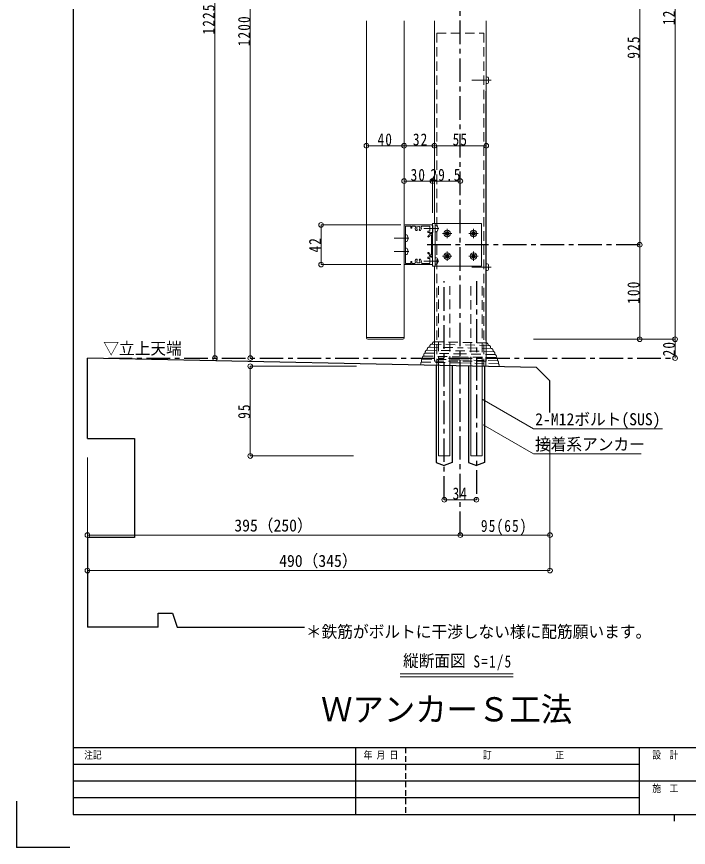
# Model space of a CAD drawing. Units: millimetres at full size, sheet at 1:5; some dimension numbers follow another scale. Extents: x -1050 to 1050, y -742 to 742.
# Drawn here: x -1050 to -338, y -742 to 137 of the extents above; entities that cross this region are included whole.
import ezdxf
from ezdxf.enums import TextEntityAlignment as Align

# ---------------------------------------------------------------- set-up
doc = ezdxf.new("R2010")
doc.units = ezdxf.units.MM
doc.header["$LTSCALE"] = 5
for name, pattern in [('CHAIN1', [8, 5, -1, 1, -1]), ('DASHED1', [1.8, 1.2, -0.6]), ('DASHED2', [3, 2, -1])]:
    doc.linetypes.add(name, pattern=pattern)
for name, color, linetype in [('0-0_通り芯', 7, 'CHAIN1'), ('0-1_躯体', 134, 'Continuous'), ('1-4_印刷位置ライン', 7, 'Continuous'), ('1-5_図枠1_1', 7, 'Continuous')]:
    doc.layers.add(name, color=color, linetype=linetype)
for name, color, linetype, lineweight in [('0-3_寸法', 54, 'Continuous', 20), ('0-4_手摺部材', 92, 'Continuous', 20), ('0-5_手すり子', 12, 'Continuous', 20), ('0-6_パネル', 4, 'DASHED2', 20), ('0-9_文字', 3, 'Continuous', 20), ('0-A_支柱', 6, 'Continuous', 20), ('0-B_足元', 4, 'Continuous', 20)]:
    doc.layers.add(name, color=color, linetype=linetype, lineweight=lineweight)
doc.styles.add('ＭＳ ゴシック', font='')
doc.styles.add('ＭＳ 明朝', font='')
doc.styles.get('ＭＳ ゴシック').set_extended_font_data('MS Gothic')
doc.styles.get('ＭＳ 明朝').set_extended_font_data('MS Mincho')

# ---------------------------------------------------------------- blocks, each defined once
blk = doc.blocks.new('dimension_origin')
at = {"color": 0, "linetype": 'Continuous', "lineweight": -2}
blk.add_circle((0, 0), 1.25, dxfattribs=at)

msp = doc.modelspace()

# ---------------------------------------------------------------- linework, layer by layer
at = {"layer": '0-0_通り芯'}
for p, q in [((-580, -411.793), (-580, 505.456)), ((-390, -104.293), (-619.5, -104.293)), ((-597, -374.293), (-597, -142.951)), ((-563, -142.951), (-563, -374.293)), ((-952.5, -224.293), (-352.5, -224.293))]:
    msp.add_line(p, q, dxfattribs=at)
at = {"layer": '0-1_躯体'}
for p, q in [((-552.5, -205.811), (-552.5, 58.611)), ((-609.5, -83.793), (-609.5, -91.293)), ((-499.142, -234.293), (-975, -224.293)), ((-975, -309.293), (-975, -224.293)), ((-605.5, -232.058), (-605.5, -335.004)), ((-588.5, -232.415), (-588.5, -335.004)), ((-571.5, -232.772), (-571.5, -335.004)), ((-554.5, -233.126), (-554.5, -335.004)), ((-485, -248.435), (-499.142, -234.293)), ((-485, -281.735), (-485, -248.435)), ((-975, -309.293), (-925, -309.293)), ((-925, -309.293), (-925, -414.293)), ((-605.5, -335.004), (-597, -337.951)), ((-588.5, -335.004), (-597, -337.951)), ((-571.5, -335.004), (-563, -337.951)), ((-554.5, -335.004), (-563, -337.951)), ((-925, -414.293), (-975, -414.293)), ((-975, -414.293), (-975, -509.293)), ((-885, -494.293), (-880, -509.293)), ((-900, -509.293), (-975, -509.293)), ((-880, -509.293), (-745.152, -509.293))]:
    msp.add_line(p, q, dxfattribs=at)
msp.add_lwpolyline([(-900, -509.293), (-900, -494.293), (-885, -494.293)], dxfattribs=at)
at = {"layer": '0-3_寸法'}
for p, q in [((-840, 495), (-840, -224.293)), ((-352.5, -204.293), (-352.5, 495)), ((-802.5, -224.293), (-802.5, 470)), ((-390, -104.293), (-390, 315)), ((-679.5, 0.707), (-639.5, 0.707)), ((-639.5, 0.707), (-607.5, 0.707)), ((-607.5, 0.707), (-552.5, 0.707)), ((-639.5, -36.793), (-609.5, -36.793)), ((-609.5, -36.793), (-609.5, -70.332)), ((-609.5, -36.793), (-580, -36.793)), ((-727.5, -83.293), (-642.834, -83.293)), ((-727.5, -125.293), (-727.5, -83.293)), ((-390, -204.293), (-390, -104.293)), ((-727.5, -125.293), (-642.987, -125.293)), ((-352.5, -204.293), (-502.5, -204.293)), ((-352.5, -224.293), (-352.5, -204.293)), ((-802.5, -232.951), (-690, -232.951)), ((-802.5, -232.951), (-802.5, -327.951)), ((-485, -449.293), (-485, -311.075)), ((-975, -449.293), (-975, -329.459)), ((-693.199, -327.951), (-802.5, -327.951)), ((-597, -374.293), (-563, -374.293)), ((-975, -411.793), (-580, -411.793)), ((-580, -411.793), (-485, -411.793)), ((-975, -449.293), (-485, -449.293))]:
    msp.add_line(p, q, dxfattribs=at)
at = {"layer": '0-4_手摺部材'}
for p, q in [((-639.5, -84.293), (-639.5, -124.293)), ((-638.5, -83.293), (-610, -83.293)), ((-638.2, -123.493), (-638.2, -85.093)), ((-637.7, -84.593), (-632.5, -84.593)), ((-632.5, -84.593), (-632.5, -86.293)), ((-631.5, -84.593), (-628.577, -84.593)), ((-631.5, -84.593), (-631.5, -86.293)), ((-620.423, -84.593), (-612.8, -84.593)), ((-612.3, -89.193), (-612.3, -85.093)), ((-609.5, -81.793), (-609.5, -126.793)), ((-609.5, -81.793), (-557.5, -81.793)), ((-606.5, -81.793), (-606.5, -126.793)), ((-605.381, -83.741), (-606.5, -83.643)), ((-557.5, -81.793), (-557.5, -126.793)), ((-637.081, -93.891), (-638.2, -93.793)), ((-626.796, -89.093), (-626.174, -89.093)), ((-625.655, -88.793), (-625.636, -88.761)), ((-623.364, -88.761), (-623.345, -88.793)), ((-622.826, -89.093), (-622.204, -89.093)), ((-614.5, -90.793), (-614.5, -90.193)), ((-613.73, -94.877), (-614.197, -95.173)), ((-614, -89.693), (-612.8, -89.693)), ((-611.9, -91.293), (-614, -91.293)), ((-612.64, -92.798), (-613.73, -94.877)), ((-613.662, -96.018), (-612.799, -95.472)), ((-612.171, -94.272), (-612.799, -95.472)), ((-611.984, -93.062), (-612.328, -92.744)), ((-612.171, -94.272), (-610.6, -93.782)), ((-611.984, -93.062), (-610.6, -92.63)), ((-611.9, -92.793), (-611.9, -91.293)), ((-611.2, -92.793), (-611.9, -92.793)), ((-610.7, -91.293), (-610.7, -92.293)), ((-609.5, -91.293), (-610.7, -91.293)), ((-610.6, -91.605), (-610.6, -92.63)), ((-610.6, -93.782), (-610.6, -114.745)), ((-609.5, -91.405), (-610.4, -91.405)), ((-609.5, -91.405), (-609.5, -117.105)), ((-605.381, -90.545), (-606.5, -90.643)), ((-595.195, -91.747), (-595.766, -91.157)), ((-595.195, -92.838), (-595.766, -93.429)), ((-595.195, -91.747), (-594.997, -92.293)), ((-595.195, -92.838), (-594.997, -92.293)), ((-594.545, -91.097), (-595.136, -90.527)), ((-594.545, -93.488), (-595.136, -94.059)), ((-594.545, -91.097), (-594, -91.296)), ((-594.545, -93.488), (-594, -93.29)), ((-593.455, -91.097), (-594, -91.296)), ((-593.455, -93.488), (-594, -93.29)), ((-593.455, -91.097), (-592.864, -90.527)), ((-593.455, -93.488), (-592.864, -94.059)), ((-592.805, -91.747), (-593.003, -92.293)), ((-592.805, -92.838), (-593.003, -92.293)), ((-592.805, -91.747), (-592.234, -91.157)), ((-592.805, -92.837), (-592.234, -93.429)), ((-567.195, -91.747), (-567.766, -91.157)), ((-567.195, -92.838), (-567.766, -93.429)), ((-567.195, -91.747), (-566.997, -92.293)), ((-567.195, -92.838), (-566.997, -92.293)), ((-566.545, -91.097), (-567.136, -90.527)), ((-566.545, -93.488), (-567.136, -94.059)), ((-566.545, -91.097), (-566, -91.296)), ((-566.545, -93.488), (-566, -93.29)), ((-565.455, -91.097), (-566, -91.296)), ((-565.455, -93.488), (-566, -93.29)), ((-565.455, -91.097), (-564.864, -90.527)), ((-565.455, -93.488), (-564.864, -94.059)), ((-564.805, -91.747), (-565.003, -92.293)), ((-564.805, -92.838), (-565.003, -92.293)), ((-564.805, -91.747), (-564.234, -91.157)), ((-564.805, -92.837), (-564.234, -93.429)), ((-637.081, -100.695), (-638.2, -100.793)), ((-637.081, -107.891), (-638.2, -107.793)), ((-613.73, -113.632), (-614.197, -113.336)), ((-612.64, -115.711), (-613.73, -113.632)), ((-613.662, -112.491), (-612.799, -113.037)), ((-612.171, -114.237), (-612.799, -113.037)), ((-612.171, -114.237), (-610.6, -114.727)), ((-637.081, -114.695), (-638.2, -114.793)), ((-632.5, -123.993), (-632.5, -122.293)), ((-631.5, -123.993), (-631.5, -122.293)), ((-626.796, -119.493), (-626.174, -119.493)), ((-625.655, -119.793), (-625.636, -119.825)), ((-623.364, -119.825), (-623.345, -119.793)), ((-622.826, -119.493), (-622.204, -119.493)), ((-614.5, -117.793), (-614.5, -118.393)), ((-611.9, -117.293), (-614, -117.293)), ((-614, -118.893), (-612.8, -118.893)), ((-611.984, -115.448), (-612.328, -115.765)), ((-612.3, -119.393), (-612.3, -123.493)), ((-611.984, -115.448), (-610.6, -115.879)), ((-611.2, -115.793), (-611.9, -115.793)), ((-611.9, -115.793), (-611.9, -117.293)), ((-610.7, -117.293), (-610.7, -116.293)), ((-609.5, -117.293), (-610.7, -117.293)), ((-610.6, -115.879), (-610.6, -116.905)), ((-609.5, -117.105), (-610.4, -117.105)), ((-609.5, -124.793), (-609.5, -117.293)), ((-605.381, -118.041), (-606.5, -117.943)), ((-595.195, -115.747), (-595.766, -115.157)), ((-595.195, -116.838), (-595.766, -117.429)), ((-595.195, -115.747), (-594.997, -116.293)), ((-595.195, -116.838), (-594.997, -116.293)), ((-594.545, -115.097), (-595.136, -114.527)), ((-594.545, -117.488), (-595.136, -118.059)), ((-594.545, -115.097), (-594, -115.296)), ((-594.545, -117.488), (-594, -117.29)), ((-593.455, -115.097), (-594, -115.296)), ((-593.455, -117.488), (-594, -117.29)), ((-593.455, -115.097), (-592.864, -114.527)), ((-593.455, -117.488), (-592.864, -118.059)), ((-592.805, -115.747), (-593.003, -116.293)), ((-592.805, -116.838), (-593.003, -116.293)), ((-592.805, -115.747), (-592.234, -115.157)), ((-592.805, -116.837), (-592.234, -117.429)), ((-567.195, -115.747), (-567.766, -115.157)), ((-567.195, -116.838), (-567.766, -117.429)), ((-567.195, -115.747), (-566.997, -116.293)), ((-567.195, -116.838), (-566.997, -116.293)), ((-566.545, -115.097), (-567.136, -114.527)), ((-566.545, -117.488), (-567.136, -118.059)), ((-566.545, -115.097), (-566, -115.296)), ((-566.545, -117.488), (-566, -117.29)), ((-565.455, -115.097), (-566, -115.296)), ((-565.455, -117.488), (-566, -117.29)), ((-565.455, -115.097), (-564.864, -114.527)), ((-565.455, -117.488), (-564.864, -118.059)), ((-564.805, -115.747), (-565.003, -116.293)), ((-564.805, -116.838), (-565.003, -116.293)), ((-564.805, -115.747), (-564.234, -115.157)), ((-564.805, -116.837), (-564.234, -117.429)), ((-638.5, -125.293), (-610, -125.293)), ((-637.7, -123.993), (-632.5, -123.993)), ((-631.5, -123.993), (-628.577, -123.993)), ((-620.423, -123.993), (-612.8, -123.993)), ((-557.5, -126.793), (-609.5, -126.793)), ((-605.381, -124.845), (-606.5, -124.943))]:
    msp.add_line(p, q, dxfattribs=at)
at = {"layer": '0-4_手摺部材', "linetype": 'CHAIN1'}
for p, q in [((-618.5, -87.143), (-602.9, -87.143)), ((-594, -87.293), (-594, -97.293)), ((-566, -87.293), (-566, -97.293)), ((-589, -92.293), (-599, -92.293)), ((-561, -92.293), (-571, -92.293)), ((-650.2, -97.293), (-634.6, -97.293)), ((-650.2, -111.293), (-634.6, -111.293)), ((-594, -111.293), (-594, -121.293)), ((-566, -111.293), (-566, -121.293)), ((-618.5, -121.443), (-602.9, -121.443)), ((-589, -116.293), (-599, -116.293)), ((-561, -116.293), (-571, -116.293))]:
    msp.add_line(p, q, dxfattribs=at)
at = {"layer": '0-4_手摺部材'}
for centre in [(-594, -92.293), (-566, -92.293), (-594, -116.293), (-566, -116.293)]:
    msp.add_circle(centre, 3.5, dxfattribs=at)
for centre, radius, start, end in [((-638.5, -84.293), 1, 90, 180), ((-637.7, -85.093), 0.5, 90, 180), ((-632, -86.293), 0.5, 180, 270), ((-632, -86.293), 0.5, 270, 360), ((-628.577, -85.593), 1, 343.59931, 90), ((-624.5, -86.793), 3.25, 163.59931, 225.04746), ((-624.5, -86.793), 1.75, 151.42643, 225.2075), ((-625.737, -85.555), 0.5, 36.7868, 233.21322), ((-624.5, -86.793), 1.75, 61.42643, 118.57359), ((-623.263, -85.555), 0.5, 306.7868, 143.21322), ((-624.5, -86.793), 1.75, 314.79249, 28.57359), ((-624.5, -86.793), 3.25, 314.95254, 16.40069), ((-620.423, -85.593), 1, 90, 196.40069), ((-612.8, -85.093), 0.5, 0, 90), ((-610, -83.793), 0.5, 0, 90), ((-605.494, -85.036), 1.3, 15.88085, 85), ((-612.9, -87.143), 9, 344.11915, 15.88085), ((-637.194, -95.186), 1.3, 15.88085, 85), ((-644.6, -97.293), 9, 344.11915, 15.88085), ((-626.174, -88.493), 0.6, 270, 330), ((-626.156, -88.461), 0.6, 330, 45.2075), ((-622.844, -88.461), 0.6, 134.79249, 209.99996), ((-622.826, -88.493), 0.6, 209.99996, 270), ((-614, -90.193), 0.5, 90, 180), ((-614, -90.793), 0.5, 180, 270), ((-613.93, -95.596), 0.5, 122.33645, 212.33645), ((-613.93, -95.596), 0.5, 212.33645, 302.33645), ((-612.8, -89.193), 0.5, 270, 360), ((-612.463, -92.892), 0.2, 47.39496, 152.22556), ((-611.2, -92.293), 0.5, 270, 360), ((-610.4, -91.605), 0.2, 90, 180), ((-605.494, -89.25), 1.3, 275, 344.11915), ((-594, -92.293), 2.1, 122.7575, 147.2425), ((-594, -92.293), 2.1, 212.7575, 237.2425), ((-594, -92.293), 2.1, 32.7575, 57.2425), ((-594, -92.293), 2.1, 302.7575, 327.25394), ((-566, -92.293), 2.1, 122.7575, 147.2425), ((-566, -92.293), 2.1, 212.7575, 237.2425), ((-566, -92.293), 2.1, 32.7575, 57.2425), ((-566, -92.293), 2.1, 302.7575, 327.25394), ((-637.194, -99.4), 1.3, 275, 344.11915), ((-637.194, -109.186), 1.3, 15.88085, 85), ((-637.194, -113.4), 1.3, 275, 344.11915), ((-644.6, -111.293), 9, 344.11915, 15.88085), ((-613.93, -112.913), 0.5, 147.66355, 237.66355), ((-613.93, -112.913), 0.5, 57.66355, 147.66355), ((-632, -122.293), 0.5, 90, 180), ((-632, -122.293), 0.5, 0, 90), ((-628.577, -122.993), 1, 270, 16.40069), ((-624.5, -121.793), 3.25, 134.95254, 196.40069), ((-624.5, -121.793), 1.75, 134.7925, 208.57357), ((-625.737, -123.03), 0.5, 126.78678, 323.2132), ((-626.174, -120.093), 0.6, 30, 90), ((-626.156, -120.125), 0.6, 314.7925, 30), ((-623.263, -123.03), 0.5, 216.78678, 53.2132), ((-622.844, -120.125), 0.6, 150.00004, 225.20751), ((-622.826, -120.093), 0.6, 90, 150.00004), ((-624.5, -121.793), 1.75, 331.42641, 45.20751), ((-624.5, -121.793), 3.25, 343.59931, 45.04746), ((-620.423, -122.993), 1, 163.59931, 270), ((-614, -117.793), 0.5, 90, 180), ((-614, -118.393), 0.5, 180, 270), ((-612.8, -119.393), 0.5, 0, 90), ((-612.463, -115.617), 0.2, 207.77444, 312.60504), ((-611.2, -116.293), 0.5, 0, 90), ((-610.4, -116.905), 0.2, 180, 270), ((-610.4, -116.905), 0.2, 180, 270), ((-605.494, -119.336), 1.3, 15.88085, 85), ((-612.9, -121.443), 9, 344.11915, 15.88085), ((-594, -116.293), 2.1, 122.7575, 147.2425), ((-594, -116.293), 2.1, 212.7575, 237.2425), ((-594, -116.293), 2.1, 32.7575, 57.2425), ((-594, -116.293), 2.1, 302.7575, 327.25394), ((-566, -116.293), 2.1, 122.7575, 147.2425), ((-566, -116.293), 2.1, 212.7575, 237.2425), ((-566, -116.293), 2.1, 32.7575, 57.2425), ((-566, -116.293), 2.1, 302.7575, 327.25394), ((-638.5, -124.293), 1, 180, 270), ((-637.7, -123.493), 0.5, 180, 270), ((-624.5, -121.793), 1.75, 241.42641, 298.57357), ((-612.8, -123.493), 0.5, 270, 360), ((-610, -124.793), 0.5, 270, 360), ((-605.494, -123.55), 1.3, 275, 344.11915)]:
    msp.add_arc(centre, radius, start, end, dxfattribs=at)
at = {"layer": '0-5_手すり子'}
for p, q in [((-679.5, -202.293), (-679.5, 132.854)), ((-638.2, -93.793), (-638.2, -100.793)), ((-638.2, -107.793), (-638.2, -114.793)), ((-679.5, -202.293), (-679.5, -202.793)), ((-639.5, -202.793), (-639.5, -202.293)), ((-678, -204.293), (-641, -204.293))]:
    msp.add_line(p, q, dxfattribs=at)
msp.add_lwpolyline([(-679.5, -202.293), (-639.5, -202.293), (-639.5, 132.854)], dxfattribs=at)
for centre, start, end in [((-678, -202.793), 180, 270), ((-641, -202.793), 270, 360)]:
    msp.add_arc(centre, 1.5, start, end, dxfattribs=at)
at = {"layer": '0-6_パネル'}
for p, q in [((-610.432, -209.549), (-580.049, -210.188)), ((-609.529, -208.968), (-609.542, -209.568)), ((-607.488, -207.011), (-579.994, -207.588)), ((-549.665, -210.826), (-580.049, -210.188)), ((-552.5, -208.166), (-579.994, -207.588)), ((-553.025, -233.16), (-552.5, -208.166)), ((-550.542, -210.207), (-550.555, -210.807)), ((-617.083, -217.716), (-617.111, -219.011)), ((-617.111, -219.011), (-580.25, -219.785)), ((-615.236, -215.846), (-580.183, -216.583)), ((-614.954, -214.649), (-614.979, -215.852)), ((-613.082, -212.694), (-580.116, -213.387)), ((-612.293, -211.511), (-612.318, -212.711)), ((-543.39, -220.56), (-580.25, -219.785)), ((-545.13, -217.319), (-580.183, -216.583)), ((-547.149, -214.08), (-580.116, -213.387)), ((-547.888, -212.864), (-547.913, -214.064)), ((-545.361, -216.111), (-545.387, -217.314)), ((-543.363, -219.265), (-543.39, -220.56)), ((-621.136, -226.486), (-621.179, -228.528)), ((-621.179, -228.528), (-580.452, -229.384)), ((-620.094, -223.695), (-620.129, -225.351)), ((-620.129, -225.349), (-580.385, -226.184)), ((-618.758, -220.738), (-618.788, -222.15)), ((-618.788, -222.15), (-580.317, -222.958)), ((-540.64, -227.019), (-580.385, -226.184)), ((-541.846, -223.766), (-580.317, -222.958)), ((-541.816, -222.355), (-541.846, -223.766)), ((-540.605, -225.365), (-540.64, -227.021)), ((-539.682, -228.197), (-539.725, -230.24)), ((-621.969, -229.785), (-622.01, -231.711)), ((-539.725, -230.24), (-580.452, -229.384)), ((-538.988, -231.528), (-539.028, -233.454))]:
    msp.add_line(p, q, dxfattribs=at)
for centre, radius, start, end in [((-610.248, -211.597), 2.047, 85.35767, 177.59264), ((-607.53, -209.01), 2, 88.79633, 178.79633), ((-552.542, -210.165), 2, 358.79633, 88.79633), ((-549.935, -212.864), 2.047, 0.00002, 92.23498), ((-617.098, -220.672), 1.661, 90.41908, 182.28696), ((-615.221, -217.708), 1.862, 90.44107, 180.23532), ((-613, -214.647), 1.954, 85.367, 180.05156), ((-547.313, -216.027), 1.954, 357.5411, 92.22565), ((-545.223, -219.179), 1.862, 357.35733, 87.15158), ((-620.515, -229.823), 1.455, 117.13258, 178.50689), ((-619.925, -226.544), 1.212, 99.71734, 177.25776), ((-618.616, -223.62), 1.48, 96.67178, 182.90853), ((-543.472, -222.219), 1.661, 355.3057, 87.17357), ((-542.079, -225.228), 1.48, 354.68412, 80.92088), ((-540.895, -228.204), 1.212, 0.3349, 77.87531), ((-540.442, -231.505), 1.455, 359.08577, 60.46008)]:
    msp.add_arc(centre, radius, start, end, dxfattribs=at)
at = {"layer": '0-9_文字'}
for p, q in [((-524.014, -558.793), (-643.767, -558.793)), ((-524.014, -561.793), (-643.767, -561.793))]:
    msp.add_line(p, q, dxfattribs=at)
for points in [[(-557, -267.827), (-502.5, -299.293), (-365.712, -299.293)], [(-555.77, -295.056), (-502.5, -325.812), (-388.431, -325.812)]]:
    msp.add_lwpolyline(points, dxfattribs=at)
at = {"layer": '0-A_支柱'}
for p, q in [((-607.5, -81.793), (-607.5, 132.854)), ((-552.5, 132.854), (-552.5, -227.594)), ((-607.5, -126.793), (-607.5, -227.594))]:
    msp.add_line(p, q, dxfattribs=at)
at = {"layer": '0-A_支柱', "linetype": 'DASHED2'}
msp.add_line((-607.5, -227.594), (-552.5, -227.594), dxfattribs=at)
at = {"layer": '0-B_足元', "linetype": 'DASHED2'}
for p, q in [((-605, 120), (-555, 120)), ((-605, 120), (-605, -232.068)), ((-555, 120), (-555, -232.11)), ((-603, -232.11), (-603, -147.951)), ((-591, -232.363), (-591, -147.951)), ((-569, -232.825), (-569, -147.951)), ((-557, -233.077), (-557, -147.951))]:
    msp.add_line(p, q, dxfattribs=at)
at = {"layer": '0-B_足元'}
for p, q in [((-551.381, 73.402), (-552.5, 73.5)), ((-552.5, 73.5), (-552.5, 66.5)), ((-551.381, 66.598), (-552.5, 66.5)), ((-551.381, -124.549), (-552.5, -124.451)), ((-552.5, -124.451), (-552.5, -131.451)), ((-551.381, -131.353), (-552.5, -131.451)), ((-603, -327.951), (-603, -232.11)), ((-591, -232.363), (-591, -327.951)), ((-569, -232.825), (-569, -327.951)), ((-557, -327.951), (-557, -233.077)), ((-591, -327.951), (-603, -327.951)), ((-569, -327.951), (-557, -327.951))]:
    msp.add_line(p, q, dxfattribs=at)
at = {"layer": '0-B_足元', "linetype": 'CHAIN1'}
for p, q in [((-547.28, 70), (-567.895, 70)), ((-547.28, -127.951), (-567.895, -127.951))]:
    msp.add_line(p, q, dxfattribs=at)
at = {"layer": '0-B_足元'}
for centre, radius, start, end in [((-551.494, 72.107), 1.3, 15.88085, 85), ((-558.9, 70), 9, 344.11915, 15.88085), ((-551.494, 67.893), 1.3, 275, 344.11915), ((-551.494, -125.844), 1.3, 15.88085, 85), ((-551.494, -130.058), 1.3, 275, 344.11915), ((-558.9, -127.951), 9, 344.11915, 15.88085)]:
    msp.add_arc(centre, radius, start, end, dxfattribs=at)
at = {"layer": '1-4_印刷位置ライン'}
for p in [(-1050, -693.374), (-993.722, -742.5)]:
    msp.add_line(p, (-1050, -742.5), dxfattribs=at)
at = {"layer": '1-5_図枠1_1'}
for p, q in [((-990, -636.793), (990, -636.793)), ((-691.162, -636.793), (-691.162, -707.5)), ((-390.657, -636.793), (-390.657, -707.5)), ((-990, -654.47), (-390.657, -654.47)), ((-990, -672.146), (-37.121, -672.146)), ((-990, -689.823), (-390.657, -689.823)), ((-353.535, -707.5), (-353.535, -714.571))]:
    msp.add_line(p, q, dxfattribs=at)
at = {"layer": '1-5_図枠1_1', "linetype": 'DASHED1'}
msp.add_line((-638.131, -636.793), (-638.131, -707.5), dxfattribs=at)
msp.add_line((-638.131, -636.793), (-638.131, -707.5), dxfattribs=at)
at = {"layer": '1-5_図枠1_1'}
msp.add_lwpolyline([(-990, 682.5), (-990, -707.5), (990, -707.5)], dxfattribs=at)

# ---------------------------------------------------------------- block references
at = {"layer": '0-3_寸法', "xscale": 2, "yscale": 2}
for p, rotation in [((-679.5, 0.707), 180), ((-639.5, 0.707), 180), ((-607.5, 0.707), 180), ((-639.5, -36.793), 180), ((-609.5, -36.793), 180), ((-727.5, -83.293), 90), ((-390, -104.293), 90), ((-390, -104.293), 270), ((-727.5, -125.293), 270), ((-390, -204.293), 270), ((-352.5, -204.293), 90), ((-352.5, -204.293), 270), ((-840, -224.293), 270), ((-802.5, -224.293), 270), ((-352.5, -224.293), 270), ((-802.5, -232.951), 90), ((-802.5, -327.951), 270), ((-597, -374.293), 180), ((-975, -411.793), 180), ((-580, -411.793), 180), ((-975, -449.293), 180)]:
    msp.add_blockref('dimension_origin', p, dxfattribs=dict(at, rotation=rotation))
for p in [(-639.5, 0.707), (-607.5, 0.707), (-552.5, 0.707), (-609.5, -36.793), (-580, -36.793), (-563, -374.293), (-580, -411.793), (-485, -411.793), (-485, -449.293)]:
    msp.add_blockref('dimension_origin', p, dxfattribs=at)

# ---------------------------------------------------------------- texts
at = {"layer": '0-3_寸法', "style": 'ＭＳ ゴシック', "width": 0.95}
for s, p in [('395（250）', (-819.375, -411.793)), ('490（345）', (-771.875, -449.293))]:
    msp.add_text(s, height=12.83, dxfattribs=at).set_placement(p, align=Align.BOTTOM_LEFT)
at = {"layer": '0-3_寸法', "char_height": 12.83, "attachment_point": 7, "rotation": 90, "style": 'ＭＳ ゴシック'}
for s, insert in [('\\T1.18;\\W0.8;1205', (-352.5, 128.479)), ('\\T1.18;\\W0.8;1225', (-840, 118.479)), ('\\T1.18;\\W0.8;1200', (-802.5, 105.979)), ('\\T1.18;\\W0.8;925', (-390, 92.854)), ('\\T1.17;\\W0.8;42', (-727.5, -112.418)), ('\\T1.18;\\W0.8;100', (-390, -166.793)), ('\\T1.17;\\W0.8;20', (-352.5, -222.418)), ('\\T1.17;\\W0.8;95', (-802.5, -288.576))]:
    msp.add_mtext(s, dxfattribs=dict(at, insert=insert))
at = {"layer": '0-3_寸法', "char_height": 12.83, "attachment_point": 7, "style": 'ＭＳ ゴシック'}
for s, insert in [('\\T1.17;\\W0.8;40', (-667.625, 0.707)), ('\\T1.17;\\W0.8;32', (-630.183, 0.707)), ('\\T1.17;\\W0.8;55', (-588.125, 0.707)), ('\\T1.17;\\W0.8;30', (-632.625, -36.793)), ('\\T1.18;\\W0.8;29.5', (-611.625, -36.793)), ('\\T1.17;\\W0.8;34', (-588.125, -374.293)), ('\\T1.18;\\W0.8;95(65)', (-558.125, -411.793))]:
    msp.add_mtext(s, dxfattribs=dict(at, insert=insert))
at = {"layer": '0-9_文字', "style": 'ＭＳ ゴシック', "width": 0.95}
for s, height, p in [('▽立上天端', 12.83, (-958.163, -224.293)), ('2-M12ボルト(SUS)', 12.83, (-500.712, -299.293)), ('接着系アンカー', 12.83, (-500.931, -325.812)), ('＊鉄筋がボルトに干渉しない様に配筋願います。', 12.83, (-743.55, -524.293)), ('縦断面図', 12.83, (-640.701, -555.106)), ('ＷアンカーＳ工法', 25.66, (-727.5, -616.793))]:
    msp.add_text(s, height=height, dxfattribs=at).set_placement(p, align=Align.BOTTOM_LEFT)
at = {"layer": '0-9_文字', "insert": (-566.097, -555.106), "char_height": 12.83, "attachment_point": 7, "style": 'ＭＳ ゴシック'}
msp.add_mtext('\\T1.18;\\W0.8;S=1/5', dxfattribs=at)
at = {"layer": '1-5_図枠1_1', "style": 'ＭＳ 明朝', "width": 0.85}
for s, p in [('注記', (-978.418, -650.934)), ('年 月 日', (-682.419, -650.934)), ('訂               正', (-556.108, -650.934)), ('  設  計', (-385.607, -650.934)), ('  施  工', (-385.607, -686.288))]:
    msp.add_text(s, height=7.776, dxfattribs=at).set_placement(p, align=Align.BOTTOM_LEFT)

doc.saveas('drawing.dxf')
